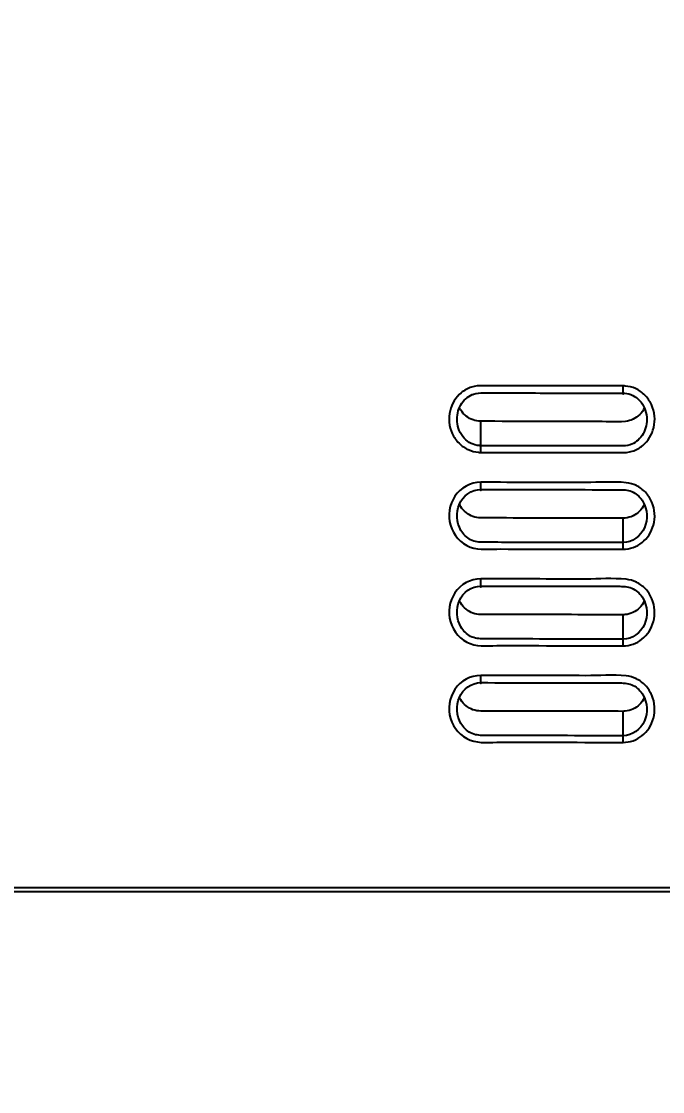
# Model space of a CAD drawing. Extents: x 5656 to 11650, y -52 to 2475.
# Drawn here: x 9227.3 to 9267.8, y 662.2 to 730 of the extents above; entities that cross this region are included whole.
import ezdxf

# ---------------------------------------------------------------- set-up
doc = ezdxf.new("R2010")
doc.units = 0
doc.header["$LTSCALE"] = 20
doc.header["$MEASUREMENT"] = 0
doc.layers.get('0').update_dxf_attribs({"linetype": 'CONTINUOUS'})
doc.layers.get('DEFPOINTS').update_dxf_attribs({"linetype": 'CONTINUOUS'})
doc.layers.add('1', color=7, linetype='CONTINUOUS')
doc.styles.get("Standard").update_dxf_attribs({"font": 'NanumGothic.ttf'})
doc.dimstyles.get("Standard").update_dxf_attribs({"dimtxt": 2.7, "dimasz": 2.5, "dimexe": 1.5, "dimexo": 1.5, "dimgap": 1.5, "dimtad": 1, "dimdec": 0, "dimlfac": 10, "dimzin": 0, "dimdsep": 46, "dimtxsty": 'Standard', "dimcen": 0, "dimclrt": 2, "dimadec": 0, "dimazin": 0, "dimtfac": 1, "dimtdec": 0, "dimtmove": 0, "dimatfit": 3, "dimfxl": 0, "dimtolj": 1, "dimtzin": 0, "dimarcsym": 0})

# ---------------------------------------------------------------- blocks, each defined once
blk = doc.blocks.new('*D23')
at = {"color": 3, "linetype": 'ByBlock', "lineweight": -2}
for p, q in [((9712.298, 691.893), (9712.298, 42.121)), ((9014.743, 293.403), (9014.743, 42.121)), ((9034.743, 47.121), (9692.298, 47.121))]:
    blk.add_line(p, q, dxfattribs=at)
at = {"color": 3}
for points in [[(9034.743, 50.454), (9034.743, 43.787), (9014.743, 47.121)], [(9692.298, 50.454), (9692.298, 43.787), (9712.298, 47.121)]]:
    blk.add_solid(points, dxfattribs=at)
at = {"layer": 'DEFPOINTS', "color": 0}
for p in [(9712.298, 693.393), (9014.743, 294.903), (9712.298, 47.121)]:
    blk.add_point(p, dxfattribs=at)
at = {"color": 2, "insert": (9363.52, 70.64), "char_height": 25, "attachment_point": 5}
blk.add_mtext('\\A1;{\\fNanumGothic|b0|i0|c0|p50;700}', dxfattribs=at)
blk = doc.blocks.new('*D24')
at = {"color": 3, "lineweight": -2}
for p, q in [((9251.971, 1250.013), (8833.252, 1250.013)), ((8839.252, 1226.013), (8839.252, 797.522)), ((8839.252, 318.903), (8839.252, 747.394)), ((9012.943, 294.903), (8833.252, 294.903))]:
    blk.add_line(p, q, dxfattribs=at)
at = {"color": 3}
for points in [[(8835.252, 1226.013), (8843.252, 1226.013), (8839.252, 1250.013)], [(8835.252, 318.903), (8843.252, 318.903), (8839.252, 294.903)]]:
    blk.add_solid(points, dxfattribs=at)
at = {"layer": 'DEFPOINTS', "color": 0}
for p in [(8839.252, 1250.013), (9253.771, 1250.013), (9014.743, 294.903)]:
    blk.add_point(p, dxfattribs=at)
at = {"color": 2, "insert": (8839.252, 772.458), "char_height": 24, "attachment_point": 5}
blk.add_mtext('\\A1;955', dxfattribs=at)

msp = doc.modelspace()

# ---------------------------------------------------------------- linework, layer by layer
at = {"color": 7}
msp.add_line((9039.918, 675.151), (9703.298, 675.151), dxfattribs=at)
at = {"layer": '1', "color": 0, "linetype": 'Continuous'}
for p, q in [((9256.325, 703.117), (9256.325, 704.662)), ((9265.325, 696.987), (9265.325, 698.532)), ((9265.325, 690.872), (9265.325, 692.418)), ((9265.325, 684.758), (9265.325, 686.303))]:
    msp.add_line(p, q, dxfattribs=at)
at = {"layer": '1', "color": 0, "linetype": 'Continuous', "extrusion": (0, 0, -1)}
for centre, major_axis, ratio, start_param, end_param in [((9265.325, 706.883), (-0.001, -0.5), 0.002015, 5.780341, 7.887921), ((9256.325, 702.679), (-0.001, -0.5), 0.004485, 1.604538, 2.638744), ((9256.325, 700.785), (-0.001, -0.5), 0.004532, 5.780336, 7.887734), ((9265.325, 696.549), (-0.001, -0.5), 0.002258, 1.604797, 2.638748), ((9256.325, 694.672), (0.001, 0.5), 0.004686, 2.638743, 4.746175), ((9265.325, 690.434), (0.001, 0.5), 0.002404, 4.746426, 5.780341), ((9256.325, 688.558), (0.001, 0.5), 0.00484, 2.638743, 4.746209), ((9265.325, 684.32), (0.001, 0.5), 0.002552, 4.746462, 5.78034)]:
    msp.add_ellipse(centre, major_axis=major_axis, ratio=ratio, start_param=start_param, end_param=end_param, dxfattribs=at)
at = {"layer": '1', "color": 0, "linetype": 'Continuous'}
for points, knots in [([(9254.849, 782.415), (9254.905, 776.067), (9255.856, 769.765), (9259.398, 757.759), (9262.047, 751.914), (9267.077, 743.973), (9268.929, 741.451), (9272.99, 736.656), (9275.216, 734.371), (9282.27, 728.074), (9287.518, 724.556), (9293.233, 721.791)], [0, 0, 0, 0, 0.25, 0.25, 0.5, 0.5, 0.625, 0.625, 0.75, 0.75, 1, 1, 1, 1]), ([(9294.539, 724.454), (9289.071, 727.1), (9284.095, 730.435), (9277.351, 736.447), (9275.219, 738.633), (9271.33, 743.217), (9269.557, 745.63), (9264.741, 753.224), (9262.205, 758.816), (9258.813, 770.301), (9257.902, 776.33), (9257.849, 782.404)], [0, 0, 0, 0, 0.25, 0.25, 0.375, 0.375, 0.5, 0.5, 0.75, 0.75, 1, 1, 1, 1]), ([(9265.324, 706.9), (9263.85, 706.902), (9262.375, 706.904), (9259.425, 706.909), (9257.951, 706.912), (9256.476, 706.915), (9256.228, 706.916), (9255.974, 706.9), (9255.5, 706.749), (9255.273, 706.623), (9254.912, 706.323), (9254.765, 706.153), (9254.528, 705.771), (9254.438, 705.553), (9254.328, 705.094), (9254.31, 704.847), (9254.355, 704.358), (9254.421, 704.11), (9254.629, 703.659), (9254.774, 703.449), (9255.117, 703.107), (9255.317, 702.967), (9255.736, 702.776), (9255.96, 702.719), (9256.23, 702.698), (9256.277, 702.696), (9256.323, 702.696)], [0, 0, 0, 0, 0.286043, 0.286043, 0.572093, 0.572093, 0.572093, 0.620491, 0.620491, 0.669502, 0.669502, 0.712142, 0.712142, 0.756982, 0.756982, 0.804145, 0.804145, 0.85281, 0.85281, 0.90112, 0.90112, 0.947335, 0.947335, 0.991024, 0.991024, 1, 1, 1, 1]), ([(9256.323, 702.696), (9257.798, 702.692), (9259.273, 702.689), (9262.222, 702.684), (9263.697, 702.682), (9265.172, 702.68), (9265.42, 702.68), (9265.674, 702.696), (9266.148, 702.848), (9266.375, 702.974), (9266.736, 703.275), (9266.882, 703.445), (9267.12, 703.828), (9267.21, 704.046), (9267.32, 704.506), (9267.338, 704.755), (9267.292, 705.244), (9267.225, 705.492), (9267.016, 705.943), (9266.871, 706.152), (9266.528, 706.492), (9266.328, 706.631), (9265.91, 706.821), (9265.687, 706.878), (9265.418, 706.898), (9265.371, 706.9), (9265.324, 706.9)], [0, 0, 0, 0, 0.286044, 0.286044, 0.572081, 0.572081, 0.572081, 0.620491, 0.620491, 0.66951, 0.66951, 0.71221, 0.71221, 0.757163, 0.757163, 0.804436, 0.804436, 0.853144, 0.853144, 0.901394, 0.901394, 0.947484, 0.947484, 0.991063, 0.991063, 1, 1, 1, 1]), ([(9256.325, 703.117), (9256.325, 703.117), (9256.325, 703.117), (9256.289, 703.117), (9256.253, 703.119), (9256.044, 703.136), (9255.872, 703.184), (9255.552, 703.342), (9255.401, 703.456), (9255.147, 703.732), (9255.042, 703.899), (9254.894, 704.252), (9254.848, 704.444), (9254.817, 704.822), (9254.829, 705.012), (9254.906, 705.368), (9254.969, 705.539), (9255.141, 705.84), (9255.248, 705.977), (9255.492, 706.196), (9255.629, 706.285), (9255.808, 706.362), (9255.841, 706.375), (9256.066, 706.452), (9256.275, 706.461), (9256.478, 706.46), (9257.953, 706.457), (9259.427, 706.454), (9262.376, 706.449), (9263.851, 706.447), (9265.325, 706.445)], [0, 0, 0, 0, 0.000004, 0.000004, 0.007624, 0.007624, 0.044838, 0.044838, 0.084354, 0.084354, 0.125878, 0.125878, 0.167898, 0.167898, 0.208657, 0.208657, 0.247279, 0.247279, 0.283811, 0.283811, 0.317928, 0.317928, 0.325364, 0.325364, 0.369105, 0.369105, 0.369105, 0.684553, 0.684553, 1, 1, 1, 1]), ([(9265.325, 706.445), (9265.326, 706.445), (9265.326, 706.445), (9265.362, 706.445), (9265.398, 706.444), (9265.606, 706.427), (9265.778, 706.379), (9266.098, 706.223), (9266.248, 706.109), (9266.502, 705.835), (9266.607, 705.669), (9266.757, 705.315), (9266.803, 705.123), (9266.834, 704.745), (9266.823, 704.554), (9266.745, 704.197), (9266.682, 704.026), (9266.51, 703.724), (9266.403, 703.587), (9266.159, 703.367), (9266.021, 703.278), (9265.843, 703.201), (9265.81, 703.188), (9265.585, 703.111), (9265.376, 703.101), (9265.173, 703.101), (9263.698, 703.103), (9262.224, 703.105), (9259.275, 703.11), (9257.8, 703.114), (9256.325, 703.117)], [0, 0, 0, 0, 0.000004, 0.000004, 0.00759, 0.00759, 0.044703, 0.044703, 0.084092, 0.084092, 0.125544, 0.125544, 0.167592, 0.167592, 0.208453, 0.208453, 0.247192, 0.247192, 0.283799, 0.283799, 0.317988, 0.317988, 0.32538, 0.32538, 0.369138, 0.369138, 0.369138, 0.684569, 0.684569, 1, 1, 1, 1]), ([(9256.325, 704.662), (9256.16, 704.663), (9255.992, 704.692), (9255.681, 704.802), (9255.532, 704.885), (9255.272, 705.092), (9255.157, 705.22), (9255.036, 705.411), (9255.008, 705.462), (9254.982, 705.514)], [0, 0, 0, 0, 0.297407, 0.297407, 0.594623, 0.594623, 0.895423, 0.895423, 1, 1, 1, 1]), ([(9266.683, 705.523), (9266.681, 705.52), (9266.68, 705.518), (9266.605, 705.358), (9266.503, 705.211), (9266.261, 704.967), (9266.117, 704.865), (9265.812, 704.719), (9265.646, 704.672), (9265.479, 704.654), (9264.827, 704.587), (9264.169, 704.648), (9262.316, 704.651), (9261.118, 704.652), (9258.722, 704.657), (9257.524, 704.659), (9256.325, 704.662)], [0, 0, 0, 0, 0.000758, 0.000758, 0.049881, 0.049881, 0.098249, 0.098249, 0.145669, 0.145669, 0.145669, 0.329069, 0.329069, 0.664534, 0.664534, 1, 1, 1, 1]), ([(9256.323, 700.802), (9255.675, 700.804), (9255.057, 700.458), (9254.332, 699.387), (9254.233, 698.694), (9254.588, 697.466), (9255.057, 696.929), (9256.257, 696.48), (9256.93, 696.581), (9260.159, 696.573), (9262.742, 696.569), (9265.324, 696.566)], [0, 0, 0, 0, 0.125, 0.125, 0.25, 0.25, 0.375, 0.375, 0.5, 0.5, 1, 1, 1, 1]), ([(9265.324, 696.566), (9265.539, 696.566), (9265.757, 696.603), (9266.162, 696.745), (9266.355, 696.852), (9266.695, 697.12), (9266.847, 697.286), (9267.094, 697.661), (9267.189, 697.876), (9267.311, 698.331), (9267.336, 698.578), (9267.304, 699.068), (9267.245, 699.317), (9267.049, 699.774), (9266.909, 699.988), (9266.576, 700.34), (9266.379, 700.485), (9265.965, 700.688), (9265.742, 700.753), (9265.519, 700.776), (9264.67, 700.864), (9263.812, 700.788), (9260.746, 700.792), (9258.535, 700.797), (9256.323, 700.802)], [0, 0, 0, 0, 0.041972, 0.041972, 0.083891, 0.083891, 0.126725, 0.126725, 0.17162, 0.17162, 0.218869, 0.218869, 0.267684, 0.267684, 0.316219, 0.316219, 0.362688, 0.362688, 0.40661, 0.40661, 0.40661, 0.571901, 0.571901, 1, 1, 1, 1]), ([(9265.325, 696.987), (9262.981, 696.99), (9260.636, 696.994), (9257.705, 697), (9257.118, 697.002), (9256.239, 697.004), (9255.943, 697.028), (9255.423, 697.3), (9255.213, 697.513), (9254.781, 698.254), (9254.748, 698.888), (9255.202, 699.939), (9255.739, 700.349), (9256.325, 700.347)], [0, 0, 0, 0, 0.5, 0.5, 0.625, 0.625, 0.6875, 0.6875, 0.75, 0.75, 0.875, 0.875, 1, 1, 1, 1]), ([(9256.325, 700.347), (9258.671, 700.341), (9261.016, 700.337), (9263.947, 700.333), (9264.533, 700.332), (9265.413, 700.331), (9265.709, 700.307), (9266.229, 700.035), (9266.439, 699.823), (9266.871, 699.081), (9266.903, 698.447), (9266.448, 697.396), (9265.912, 696.986), (9265.325, 696.987)], [0, 0, 0, 0, 0.5, 0.5, 0.625, 0.625, 0.6875, 0.6875, 0.75, 0.75, 0.875, 0.875, 1, 1, 1, 1]), ([(9265.325, 698.532), (9264.51, 698.533), (9263.695, 698.534), (9260.693, 698.539), (9258.507, 698.536), (9256.321, 698.549), (9256.155, 698.55), (9255.986, 698.58), (9255.674, 698.692), (9255.525, 698.776), (9255.266, 698.985), (9255.152, 699.114), (9255.027, 699.312), (9254.995, 699.371), (9254.967, 699.433)], [0, 0, 0, 0, 0.228011, 0.228011, 0.839323, 0.839323, 0.839323, 0.886418, 0.886418, 0.933483, 0.933483, 0.980969, 0.980969, 1, 1, 1, 1]), ([(9266.664, 699.37), (9266.59, 699.221), (9266.491, 699.083), (9266.253, 698.846), (9266.109, 698.745), (9265.802, 698.601), (9265.636, 698.555), (9265.421, 698.535), (9265.373, 698.532), (9265.325, 698.532)], [0, 0, 0, 0, 0.30038, 0.30038, 0.61041, 0.61041, 0.914356, 0.914356, 1, 1, 1, 1]), ([(9256.323, 694.688), (9255.674, 694.69), (9255.057, 694.345), (9254.332, 693.274), (9254.233, 692.58), (9254.588, 691.352), (9255.057, 690.815), (9256.257, 690.366), (9256.93, 690.467), (9260.159, 690.459), (9262.742, 690.455), (9265.324, 690.451)], [0, 0, 0, 0, 0.125, 0.125, 0.25, 0.25, 0.375, 0.375, 0.5, 0.5, 1, 1, 1, 1]), ([(9265.324, 690.451), (9265.539, 690.451), (9265.757, 690.488), (9266.162, 690.63), (9266.354, 690.737), (9266.695, 691.005), (9266.847, 691.171), (9267.094, 691.546), (9267.189, 691.761), (9267.311, 692.216), (9267.335, 692.463), (9267.304, 692.953), (9267.245, 693.202), (9267.049, 693.659), (9266.909, 693.873), (9266.576, 694.225), (9266.379, 694.371), (9265.965, 694.574), (9265.742, 694.638), (9265.519, 694.661), (9264.67, 694.75), (9263.811, 694.674), (9260.746, 694.678), (9258.535, 694.683), (9256.323, 694.688)], [0, 0, 0, 0, 0.041968, 0.041968, 0.083884, 0.083884, 0.126712, 0.126712, 0.171602, 0.171602, 0.218847, 0.218847, 0.267663, 0.267663, 0.316202, 0.316202, 0.362678, 0.362678, 0.406606, 0.406606, 0.406606, 0.571906, 0.571906, 1, 1, 1, 1]), ([(9265.325, 690.872), (9262.981, 690.876), (9260.636, 690.88), (9257.705, 690.886), (9257.118, 690.888), (9256.239, 690.89), (9255.943, 690.914), (9255.423, 691.187), (9255.213, 691.399), (9254.781, 692.14), (9254.748, 692.775), (9255.202, 693.826), (9255.739, 694.235), (9256.325, 694.233)], [0, 0, 0, 0, 0.5, 0.5, 0.625, 0.625, 0.6875, 0.6875, 0.75, 0.75, 0.875, 0.875, 1, 1, 1, 1]), ([(9256.325, 694.233), (9258.671, 694.227), (9261.016, 694.223), (9263.947, 694.218), (9264.533, 694.218), (9265.413, 694.216), (9265.709, 694.193), (9266.229, 693.921), (9266.439, 693.708), (9266.871, 692.967), (9266.903, 692.332), (9266.448, 691.281), (9265.912, 690.871), (9265.325, 690.872)], [0, 0, 0, 0, 0.5, 0.5, 0.625, 0.625, 0.6875, 0.6875, 0.75, 0.75, 0.875, 0.875, 1, 1, 1, 1]), ([(9265.325, 692.418), (9264.51, 692.419), (9263.695, 692.42), (9260.693, 692.425), (9258.507, 692.422), (9256.32, 692.435), (9256.154, 692.436), (9255.986, 692.466), (9255.674, 692.578), (9255.525, 692.662), (9255.266, 692.871), (9255.152, 693), (9255.027, 693.199), (9254.995, 693.258), (9254.967, 693.319)], [0, 0, 0, 0, 0.22801, 0.22801, 0.839345, 0.839345, 0.839345, 0.886443, 0.886443, 0.93351, 0.93351, 0.981002, 0.981002, 1, 1, 1, 1]), ([(9266.664, 693.255), (9266.59, 693.107), (9266.491, 692.968), (9266.252, 692.731), (9266.108, 692.63), (9265.802, 692.486), (9265.635, 692.441), (9265.421, 692.42), (9265.373, 692.418), (9265.325, 692.418)], [0, 0, 0, 0, 0.300681, 0.300681, 0.610673, 0.610673, 0.914575, 0.914575, 1, 1, 1, 1]), ([(9256.323, 688.575), (9255.674, 688.576), (9255.057, 688.231), (9254.332, 687.16), (9254.233, 686.466), (9254.588, 685.239), (9255.057, 684.702), (9256.256, 684.252), (9256.93, 684.353), (9260.159, 684.345), (9262.741, 684.34), (9265.324, 684.337)], [0, 0, 0, 0, 0.125, 0.125, 0.25, 0.25, 0.375, 0.375, 0.5, 0.5, 1, 1, 1, 1]), ([(9265.324, 684.337), (9265.539, 684.336), (9265.757, 684.374), (9266.161, 684.516), (9266.354, 684.622), (9266.695, 684.891), (9266.846, 685.057), (9267.093, 685.431), (9267.189, 685.647), (9267.311, 686.101), (9267.335, 686.348), (9267.304, 686.838), (9267.245, 687.087), (9267.049, 687.544), (9266.91, 687.758), (9266.576, 688.11), (9266.38, 688.256), (9265.965, 688.459), (9265.743, 688.524), (9265.519, 688.547), (9264.67, 688.635), (9263.811, 688.559), (9260.746, 688.564), (9258.535, 688.569), (9256.323, 688.575)], [0, 0, 0, 0, 0.041965, 0.041965, 0.083877, 0.083877, 0.1267, 0.1267, 0.171584, 0.171584, 0.218825, 0.218825, 0.267641, 0.267641, 0.316184, 0.316184, 0.362668, 0.362668, 0.406601, 0.406601, 0.406601, 0.571911, 0.571911, 1, 1, 1, 1]), ([(9265.325, 684.758), (9262.981, 684.761), (9260.636, 684.765), (9257.705, 684.772), (9257.118, 684.774), (9256.239, 684.776), (9255.943, 684.801), (9255.423, 685.073), (9255.213, 685.285), (9254.781, 686.026), (9254.748, 686.661), (9255.202, 687.712), (9255.739, 688.122), (9256.325, 688.12)], [0, 0, 0, 0, 0.5, 0.5, 0.625, 0.625, 0.6875, 0.6875, 0.75, 0.75, 0.875, 0.875, 1, 1, 1, 1]), ([(9256.325, 688.12), (9258.671, 688.113), (9261.016, 688.109), (9263.947, 688.104), (9264.533, 688.103), (9265.413, 688.102), (9265.709, 688.078), (9266.229, 687.806), (9266.439, 687.594), (9266.871, 686.852), (9266.903, 686.217), (9266.448, 685.167), (9265.912, 684.757), (9265.325, 684.758)], [0, 0, 0, 0, 0.5, 0.5, 0.625, 0.625, 0.6875, 0.6875, 0.75, 0.75, 0.875, 0.875, 1, 1, 1, 1]), ([(9265.325, 686.303), (9264.51, 686.305), (9263.695, 686.306), (9260.693, 686.311), (9258.506, 686.307), (9256.32, 686.321), (9256.154, 686.322), (9255.986, 686.352), (9255.674, 686.465), (9255.525, 686.549), (9255.266, 686.758), (9255.152, 686.887), (9255.027, 687.085), (9254.995, 687.145), (9254.967, 687.206)], [0, 0, 0, 0, 0.228005, 0.228005, 0.83935, 0.83935, 0.83935, 0.88645, 0.88645, 0.933518, 0.933518, 0.981015, 0.981015, 1, 1, 1, 1]), ([(9266.664, 687.141), (9266.59, 686.992), (9266.491, 686.854), (9266.252, 686.616), (9266.108, 686.515), (9265.801, 686.372), (9265.635, 686.326), (9265.421, 686.306), (9265.373, 686.303), (9265.325, 686.303)], [0, 0, 0, 0, 0.300894, 0.300894, 0.610888, 0.610888, 0.914785, 0.914785, 1, 1, 1, 1]), ([(9034.739, 674.903), (9034.764, 674.903), (9035.577, 674.903), (9038.472, 674.903), (9039.705, 674.903), (9043.019, 674.903), (9045.103, 674.903), (9050.533, 674.903), (9053.872, 674.903), (9060.382, 674.903), (9062.824, 674.903), (9068.264, 674.903), (9071.23, 674.903), (9080.905, 674.903), (9088.547, 674.903), (9104.914, 674.903), (9113.758, 674.903), (9131.714, 674.903), (9140.812, 674.903), (9159.14, 674.903), (9168.371, 674.903), (9196.182, 674.903), (9214.866, 674.903), (9252.152, 674.903), (9270.797, 674.903), (9308.088, 674.903), (9326.733, 674.903), (9345.378, 674.903)], [0, 0, 0, 0, 0.124918, 0.124918, 0.187424, 0.187424, 0.24993, 0.24993, 0.312436, 0.312436, 0.343689, 0.343689, 0.374942, 0.374942, 0.437448, 0.437448, 0.499953, 0.499953, 0.562459, 0.562459, 0.624965, 0.624965, 0.749977, 0.749977, 0.874988, 0.874988, 1, 1, 1, 1])]:
    msp.add_open_spline(points, degree=3, knots=knots, dxfattribs=at)
for points in [[(9286.902, 725.039), (9276.26, 730.339), (9265.738, 735.876), (9255.322, 741.604)], [(9254.886, 740.836), (9265.315, 735.103), (9275.851, 729.564), (9286.508, 724.264)]]:
    msp.add_open_spline(points, degree=3, dxfattribs=at)

# ---------------------------------------------------------------- dimensions: what is measured, and where the dimension line sits
dim = msp.add_linear_dim(base=(8839.252, 1250.013), p1=(9014.743, 294.903), p2=(9253.771, 1250.013), angle=90, dimstyle='Standard', override={"dimscale": 1.2, "dimtxt": 20, "dimasz": 20, "dimexe": 5, "dimgap": 10, "dimtih": 1, "dimtoh": 1, "dimlfac": 1, "dimzin": 12, "dimclrd": 3, "dimclre": 3, "dimazin": 2, "dimarcsym": 1})
dim.commit()
dim.dimension.update_dxf_attribs({"geometry": '*D24', "text_midpoint": (8839.252, 772.458), "dimtype": 160})
dim = msp.add_linear_dim(base=(9712.298, 47.121), p1=(9014.743, 294.903), p2=(9712.298, 693.393), text='{\\fNanumGothic|b0|i0|c0|p50;700}', dimstyle='Standard', override={"dimtxt": 25, "dimasz": 20, "dimexe": 5, "dimgap": 10, "dimlfac": 1, "dimzin": 12, "dimclrd": 3, "dimclre": 3, "dimazin": 2, "dimarcsym": 1})
dim.commit()
dim.dimension.update_dxf_attribs({"geometry": '*D23', "text_midpoint": (9363.52, 47.121), "dimtype": 160})

doc.saveas('drawing.dxf')
